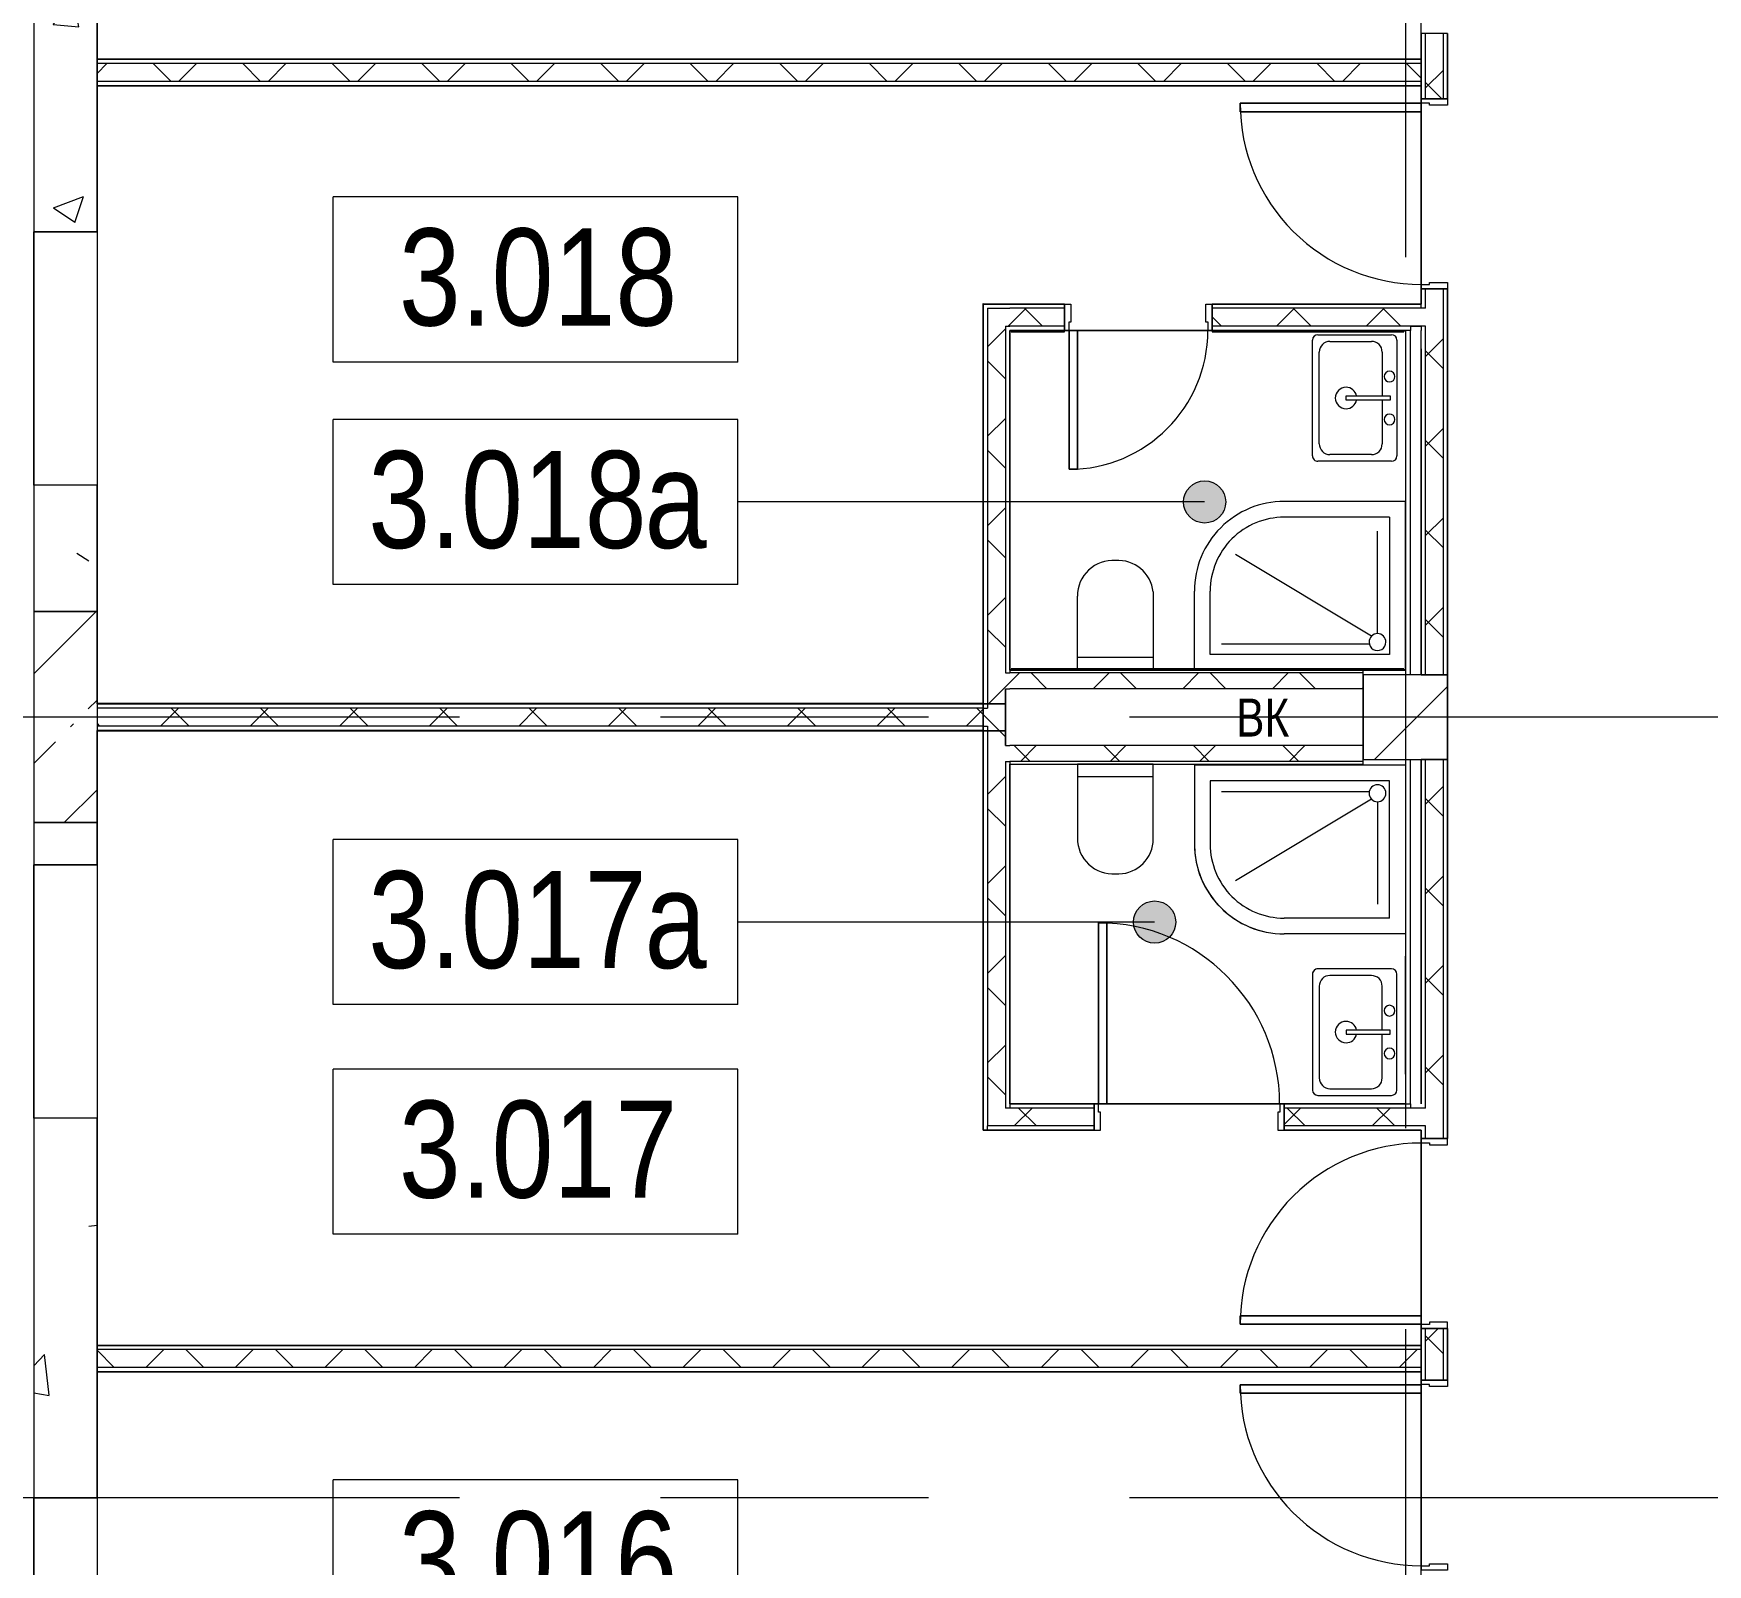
# Model space of a CAD drawing. Header units: millimetres. Extents: x 92932 to 275892, y -43515 to 30371.
# Drawn here: x 177276 to 185209, y -13799 to -6543 of the extents above; entities that cross this region are included whole.
import ezdxf

# ---------------------------------------------------------------- set-up
doc = ezdxf.new("R2010")
doc.units = ezdxf.units.MM
doc.linetypes.add('Осевые', pattern=[6350, 1270, -952.5, 3175, -952.5])
for name, color, linetype, lineweight in [('Двери', 7, 'Continuous', 9), ('Каркас_Импост', 7, 'Continuous', 9), ('Марки помещений', 7, 'Continuous', 9), ('Обобщенные модели', 7, 'Continuous', 9), ('Обобщенные модели-3', 7, 'Continuous', 18), ('Общие ребра', 7, 'Continuous', 9), ('Оси-1', 7, 'Осевые', 9), ('Панель', 7, 'Continuous', 9), ('Перекрытия', 7, 'Continuous', 9), ('Сантехнические приборы', 7, 'Continuous', 9), ('Стены', 7, 'Continuous', 9), ('Стены-1', 7, 'Continuous', 18), ('Типовые аннотации', 7, 'Continuous', 9), ('Штриховка разреза-1', 7, 'Continuous', 9)]:
    doc.layers.add(name, color=color, linetype=linetype, lineweight=lineweight)
doc.layers.add('Штриховка разреза-2', color=7, linetype='Continuous', lineweight=9, true_color=0x787878)
doc.styles.add('Arial', font='Arial.ttf', dxfattribs={"width": 0.8, "height": 180})
doc.styles.add('Arial Narrow_1', font='Arial Narrow.ttf', dxfattribs={"height": 460})
pattern_1 = [(45, (120245.78, 0), (-212.132, 212.132), []), (135, (120245.78, 0), (-212.132, -212.132), [])]
pattern_2 = [(50, (120245.8, 0), (1457.472, -127.512), [152.4, -1676.4]), (355, (120245.8, 0), (-281.942, 1528.454), [121.92, -1341.12]), (100.451, (120367.2, -10.6), (1175.54, 1400.933), [129.52, -1424.72]), (46.184, (120245.8, 406.4), (2168.63, -336.34), [228.6, -2514.6]), (96.636, (120426.5, 378.4), (1899.22, 1979.42), [194.28, -2137.08]), (351.184, (120245.8, 406.4), (1899.24, 1979.4), [182.88, -2011.68]), (21, (120449, 304.8), (1212.915, -818.121), [152.4, -1676.4]), (326, (120449, 304.8), (494.417, 1473.504), [121.92, -1341.12]), (71.451, (120550, 236.6), (1707.337, 655.37), [129.52, -1424.72]), (37.5, (120245.8, 0), (24.7094, 676.4402), [67.056, -1257.808, 67.056, -1294.384, -1346.2]), (37.5, (120245.8, 0), (24.7094, 676.4402), [-2686.304, 67.056, -1279.144]), (7.5, (120245.8, 0), (534.558, 801.444), [67.056, -709.168, 67.056, -1227.328, -513.08]), (7.5, (120245.8, 0), (534.558, 801.444), [-2070.608, 67.056, -446.024]), (327.5, (119792.65, 0), (1084.7275, -45.831), [67.056, -440.944, 67.056, -1517.904, -2103.12]), (327.5, (119792.65, 0), (1084.7275, -45.831), [-2092.96, 67.056, -2036.064]), (317.5, (119589.45, 0), (1185.035, 203.414), [67.056, -593.344, 67.056, -985.52, -1493.52]), (317.5, (119589.45, 0), (1185.035, 203.414), [-1712.976, 67.056, -1426.464])]

# ---------------------------------------------------------------- blocks, each defined once
blk = doc.blocks.new('Дверь - Однопольная - ДВ17__21х9-7256455-План 3-го этажа на отм_ _4_200')
at = {"layer": 'Двери'}
for p, q in [((-429, -62.5), (-389, -62.5)), ((-429, -920.5), (-429, -62.5)), ((-389, -62.5), (-389, -920.5)), ((-389, -920.5), (-429, -920.5))]:
    blk.add_line(p, q, dxfattribs=at)
blk.add_arc((-429, -62.5), 858, 270, 0, dxfattribs=at)
at = {"layer": 'Каркас_Импост'}
for p, q in [((-450, 62.5), (-420, 62.5)), ((-450, -62.5), (-450, 62.5)), ((-420, 62.5), (-420, -22.5)), ((420, 62.5), (450, 62.5)), ((420, -22.5), (420, 62.5)), ((450, 62.5), (450, -62.5)), ((-430, -62.5), (-450, -62.5)), ((-430, -22.5), (-430, -62.5)), ((-420, -22.5), (-430, -22.5)), ((430, -22.5), (420, -22.5)), ((430, -62.5), (430, -22.5)), ((450, -62.5), (430, -62.5))]:
    blk.add_line(p, q, dxfattribs=at)
at = {"layer": 'Панель'}
for p, q in [((-389, -62.5), (-429, -62.5)), ((-429, -62.5), (-429, -920.5)), ((-389, -920.5), (-389, -62.5)), ((-429, -920.5), (-389, -920.5))]:
    blk.add_line(p, q, dxfattribs=at)
blk = doc.blocks.new('Дверь - Однопольная - ДВ11_21х9-6240646-План 3-го этажа на отм_ _4_200')
at = {"layer": 'Двери'}
for p, q in [((-389, 920.5), (-429, 920.5)), ((-429, 920.5), (-429, 62.5)), ((-389, 62.5), (-389, 920.5)), ((-429, 62.5), (-389, 62.5))]:
    blk.add_line(p, q, dxfattribs=at)
blk.add_arc((-429, 62.5), 858, 360, 90, dxfattribs=at)
at = {"layer": 'Каркас_Импост'}
for p, q in [((-430, 62.5), (-450, 62.5)), ((-450, 62.5), (-450, -62.5)), ((-430, 22.5), (-430, 62.5)), ((-420, 22.5), (-430, 22.5)), ((-420, -62.5), (-420, 22.5)), ((430, 22.5), (420, 22.5)), ((420, 22.5), (420, -62.5)), ((450, 62.5), (430, 62.5)), ((430, 62.5), (430, 22.5)), ((450, -62.5), (450, 62.5)), ((-450, -62.5), (-420, -62.5)), ((420, -62.5), (450, -62.5))]:
    blk.add_line(p, q, dxfattribs=at)
at = {"layer": 'Панель'}
for p, q in [((-429, 920.5), (-389, 920.5)), ((-429, 62.5), (-429, 920.5)), ((-389, 920.5), (-389, 62.5)), ((-389, 62.5), (-429, 62.5))]:
    blk.add_line(p, q, dxfattribs=at)
blk = doc.blocks.new('Дверь - Однопольная - ДВ17_21х9-7256458-План 3-го этажа на отм_ _4_200')
at = {"layer": 'Двери'}
for p, q in [((-389, 920.5), (-429, 920.5)), ((-429, 920.5), (-429, 62.5)), ((-389, 62.5), (-389, 920.5)), ((-429, 62.5), (-389, 62.5))]:
    blk.add_line(p, q, dxfattribs=at)
blk.add_arc((-429, 62.5), 858, 360, 90, dxfattribs=at)
at = {"layer": 'Каркас_Импост'}
for p, q in [((-430, 62.5), (-450, 62.5)), ((-450, 62.5), (-450, -62.5)), ((-430, 22.5), (-430, 62.5)), ((-420, 22.5), (-430, 22.5)), ((-420, -62.5), (-420, 22.5)), ((430, 22.5), (420, 22.5)), ((420, 22.5), (420, -62.5)), ((450, 62.5), (430, 62.5)), ((430, 62.5), (430, 22.5)), ((450, -62.5), (450, 62.5)), ((-450, -62.5), (-420, -62.5)), ((420, -62.5), (450, -62.5))]:
    blk.add_line(p, q, dxfattribs=at)
at = {"layer": 'Панель'}
for p, q in [((-429, 920.5), (-389, 920.5)), ((-429, 62.5), (-429, 920.5)), ((-389, 920.5), (-389, 62.5)), ((-389, 62.5), (-429, 62.5))]:
    blk.add_line(p, q, dxfattribs=at)
blk = doc.blocks.new('Дверь - Однопольная - ДВ11__21х7-6240656-План 3-го этажа на отм_ _4_200')
at = {"layer": 'Двери'}
for p, q in [((-329, -62.5), (-289, -62.5)), ((-329, -720.5), (-329, -62.5)), ((-289, -62.5), (-289, -720.5)), ((-289, -720.5), (-329, -720.5))]:
    blk.add_line(p, q, dxfattribs=at)
blk.add_arc((-329, -62.5), 658, 270, 0, dxfattribs=at)
at = {"layer": 'Каркас_Импост'}
for p, q in [((-350, 62.5), (-320, 62.5)), ((-350, -62.5), (-350, 62.5)), ((-320, 62.5), (-320, -22.5)), ((320, 62.5), (350, 62.5)), ((320, -22.5), (320, 62.5)), ((350, 62.5), (350, -62.5)), ((-330, -62.5), (-350, -62.5)), ((-330, -22.5), (-330, -62.5)), ((-320, -22.5), (-330, -22.5)), ((330, -22.5), (320, -22.5)), ((330, -62.5), (330, -22.5)), ((350, -62.5), (330, -62.5))]:
    blk.add_line(p, q, dxfattribs=at)
at = {"layer": 'Панель'}
for p, q in [((-289, -62.5), (-329, -62.5)), ((-329, -62.5), (-329, -720.5)), ((-289, -720.5), (-289, -62.5)), ((-329, -720.5), (-289, -720.5))]:
    blk.add_line(p, q, dxfattribs=at)
blk = doc.blocks.new('Обобщенные модели 12 - Обобщенные модели 12-1067619-План 3-го этажа на отм_ _4_200')
at = {"layer": 'Обобщенные модели'}
h = blk.add_hatch(dxfattribs=at)
h.set_pattern_fill('FP_3', color=256, style=0, pattern_type=2)
h.set_pattern_definition([(45, (0, 0), (-493.914, 493.914), []), (45, (493.9, 0), (-493.914, 493.914), [873.125, -174.625, 6.706, -167.919])])
h.paths.add_polyline_path([(63731.6, -9982.9), (63731.6, -9582.9), (63331.6, -9582.9), (63331.6, -9982.9)], flags=0)
at = {"layer": 'Обобщенные модели-3'}
for p, q in [((63731.6, -9582.9), (63331.6, -9582.9)), ((63331.6, -9582.9), (63331.6, -9982.9)), ((63731.6, -9982.9), (63731.6, -9582.9)), ((63331.6, -9982.9), (63731.6, -9982.9))]:
    blk.add_line(p, q, dxfattribs=at)
blk = doc.blocks.new('Унитаз_встраиваемый - Обычный _ Vitra 748-4800 _каркасные_-V23-План 3-го этажа на отм_ _4_200')
at = {"layer": 'Сантехнические приборы'}
for p, q in [((-180, 371.5), (-180, 0)), ((179.4, 0), (179.4, 351)), ((-180, 60), (179.4, 60)), ((-180, 0), (179.4, 0))]:
    blk.add_line(p, q, dxfattribs=at)
for centre, start, end in [((-11.8, 351), 86.33454, 173.05975), ((9.9, 351), 360, 93.66546)]:
    blk.add_arc(centre, 169.5, start, end, dxfattribs=at)
blk = doc.blocks.new('Раковина-Одиночная-2D - 600 x 400 мм-5281095-План 3-го этажа на отм_ _4_200')
at = {"layer": 'Сантехнические приборы'}
for p, q in [((606.3, 477.5), (57.1, 477.5)), ((606.3, 477.5), (57.1, 477.5)), ((31.7, 452.1), (31.7, 102.9)), ((31.7, 452.1), (31.7, 102.9)), ((549.1, 445.8), (114.2, 445.8)), ((631.7, 102.9), (631.7, 452.1)), ((631.7, 102.9), (631.7, 452.1)), ((63.4, 395), (63.4, 198.2)), ((341.2, 318.8), (322.2, 318.8)), ((322.2, 318.8), (322.2, 109.3)), ((341.2, 109.3), (341.2, 318.8)), ((599.9, 198.2), (599.9, 395)), ((114.2, 147.4), (322.2, 147.4)), ((322.2, 109.3), (341.2, 109.3)), ((341.2, 147.4), (549.1, 147.4)), ((57.1, 77.5), (606.3, 77.5)), ((57.1, 77.5), (606.3, 77.5)), ((131.8, 37.5), (691.8, 37.5))]:
    blk.add_line(p, q, dxfattribs=at)
for centre, radius, start, end in [((57.1, 452.1), 25.4, 90, 180), ((57.1, 452.1), 25.4, 90, 180), ((606.3, 452.1), 25.4, 0, 90), ((606.3, 452.1), 25.4, 360, 90), ((114.2, 395), 50.8, 90, 180), ((549.1, 395), 50.8, 360, 90), ((331.7, 318.8), 50.8, 360, 180), ((331.7, 318.8), 50.8, 180, 259.19308), ((331.7, 318.8), 50.8, 280.80692, 0), ((114.2, 198.2), 50.8, 180, 270), ((549.1, 198.2), 50.8, 270, 0), ((57.1, 102.9), 25.4, 180, 270), ((57.1, 102.9), 25.4, 180, 270), ((230.1, 112.5), 25.4, 360, 180), ((230.1, 112.5), 25.4, 180, 360), ((433.3, 112.5), 25.4, 360, 180), ((433.3, 112.5), 25.4, 180, 360), ((606.3, 102.9), 25.4, 270, 360), ((606.3, 102.9), 25.4, 270, 0)]:
    blk.add_arc(centre, radius, start, end, dxfattribs=at)
blk = doc.blocks.new('Унитаз_встраиваемый - Обычный _ Vitra 748-4800 _каркасные_-V24-План 3-го этажа на отм_ _4_200')
at = {"layer": 'Сантехнические приборы'}
for p, q in [((-180, 0), (179.4, 0)), ((-180, -371.5), (-180, -7)), ((-180, -60), (179.4, -60)), ((179.4, -7), (179.4, -351))]:
    blk.add_line(p, q, dxfattribs=at)
for centre, start, end in [((-11.8, -351), 186.94025, 273.66546), ((9.9, -351), 266.33454, 0)]:
    blk.add_arc(centre, 169.5, start, end, dxfattribs=at)
blk = doc.blocks.new('Раковина-Одиночная-2D - 600 x 400 мм-5280093-План 3-го этажа на отм_ _4_200')
at = {"layer": 'Сантехнические приборы'}
for p, q in [((57.1, -77.5), (606.3, -77.5)), ((57.1, -77.5), (606.3, -77.5)), ((131.8, -37.5), (691.8, -37.5)), ((31.7, -452.1), (31.7, -102.9)), ((31.7, -452.1), (31.7, -102.9)), ((114.2, -147.4), (322.2, -147.4)), ((322.2, -109.3), (341.2, -109.3)), ((322.2, -318.8), (322.2, -109.3)), ((341.2, -109.3), (341.2, -318.8)), ((341.2, -147.4), (549.1, -147.4)), ((631.7, -102.9), (631.7, -452.1)), ((631.7, -102.9), (631.7, -452.1)), ((63.4, -395), (63.4, -198.2)), ((599.9, -198.2), (599.9, -395)), ((341.2, -318.8), (322.2, -318.8)), ((549.1, -445.8), (114.2, -445.8)), ((606.3, -477.5), (57.1, -477.5)), ((606.3, -477.5), (57.1, -477.5))]:
    blk.add_line(p, q, dxfattribs=at)
for centre, radius, start, end in [((57.1, -102.9), 25.4, 90, 180), ((57.1, -102.9), 25.4, 90, 180), ((606.3, -102.9), 25.4, 0, 90), ((606.3, -102.9), 25.4, 0, 90), ((114.2, -198.2), 50.8, 90, 180), ((230.1, -112.5), 25.4, 0, 180), ((230.1, -112.5), 25.4, 180, 0), ((433.3, -112.5), 25.4, 0, 180), ((433.3, -112.5), 25.4, 180, 0), ((549.1, -198.2), 50.8, 360, 90), ((331.7, -318.8), 50.8, 100.80692, 180), ((331.7, -318.8), 50.8, 360, 79.19308), ((114.2, -395), 50.8, 180, 270), ((331.7, -318.8), 50.8, 180, 0), ((549.1, -395), 50.8, 270, 0), ((57.1, -452.1), 25.4, 180, 270), ((57.1, -452.1), 25.4, 180, 270), ((606.3, -452.1), 25.4, 270, 0), ((606.3, -452.1), 25.4, 270, 0)]:
    blk.add_arc(centre, radius, start, end, dxfattribs=at)
blk = doc.blocks.new('Душевая кабинка-2D_угловая800Х1000 - Душевая кабинка 800х1000-V28-План 3-го этажа на отм_ _4_200')
at = {"layer": 'Сантехнические приборы'}
for p, q in [((0, -100), (574.2, -100)), ((0, -900), (0, -100)), ((75, -175), (574.2, -175)), ((75, -175), (75, -825)), ((132.1, -726.7), (132.1, -241.7)), ((161, -739), (804.7, -352.3)), ((925, -825), (925, -525.8)), ((1000, -900), (1000, -525.8)), ((1000, -900), (1000, -579.2)), ((871, -775.8), (171, -775.8)), ((75, -825), (925, -825)), ((0, -900), (1000, -900)), ((0, -900), (1000, -900)), ((0, -900), (1000, -900))]:
    blk.add_line(p, q, dxfattribs=at)
for centre, radius, start, end in [((574.2, -525.8), 425.8, 0, 90), ((574.2, -525.8), 425.8, 360, 90), ((574.2, -525.8), 350.8, 360, 90), ((132.1, -766.7), 40, 0, 180), ((132.1, -766.7), 40, 180, 0)]:
    blk.add_arc(centre, radius, start, end, dxfattribs=at)
blk = doc.blocks.new('Душевая кабинка-2D_угловая800Х1000 - Душевая кабинка 800х1000-V29-План 3-го этажа на отм_ _4_200')
at = {"layer": 'Сантехнические приборы'}
for p, q in [((0, 900), (1000, 900)), ((0, 900), (0, 100)), ((0, 900), (1000, 900)), ((0, 900), (1000, 900)), ((1000, 893), (1000, 525.8)), ((1000, 893), (1000, 579.2)), ((75, 175), (75, 825)), ((75, 825), (925, 825)), ((925, 825), (925, 525.8)), ((132.1, 726.7), (132.1, 241.7)), ((161, 739), (804.7, 352.3)), ((871, 775.8), (171, 775.8)), ((75, 175), (574.2, 175)), ((0, 100), (574.2, 100))]:
    blk.add_line(p, q, dxfattribs=at)
for centre, radius, start, end in [((132.1, 766.7), 40, 360, 180), ((132.1, 766.7), 40, 180, 360), ((574.2, 525.8), 425.8, 270, 0), ((574.2, 525.8), 350.8, 270, 0), ((574.2, 525.8), 425.8, 270, 0)]:
    blk.add_arc(centre, radius, start, end, dxfattribs=at)
blk = doc.blocks.new('Марка помещения_Р - Марка помещения-4575829-План 3-го этажа на отм_ _4_200')
at = {"layer": 'Марки помещений'}
for p, q in [((-4.79375, -1.95625), (-4.79375, 1.95625)), ((4.79375, 1.95625), (-4.79375, 1.95625)), ((4.79375, -1.95625), (4.79375, 1.95625)), ((4.79375, -1.95625), (-4.79375, -1.95625))]:
    blk.add_line(p, q, dxfattribs=at)

msp = doc.modelspace()

# ---------------------------------------------------------------- hatches: boundary and pattern name
at = {"layer": 'Марки помещений'}
h = msp.add_hatch(color=256, dxfattribs=at)
edge = h.paths.add_edge_path(flags=0)
edge.add_arc((182826, -8763.2), 100, 0, 360)
h = msp.add_hatch(color=256, dxfattribs=at)
edge = h.paths.add_edge_path(flags=0)
edge.add_arc((182589.1, -10754.1), 100, 0, 360)
at = {"layer": 'Штриховка разреза-1'}
h = msp.add_hatch(dxfattribs=at)
h.set_pattern_fill('FP_2', color=256, style=0, pattern_type=2)
h.set_pattern_definition(pattern_1)
h.paths.add_polyline_path([(183872.4, -9582.9), (183957.4, -9582.9), (183957.4, -7752.9), (183872.4, -7752.9), (183872.4, -9378.5)], flags=0)
h.paths.add_polyline_path([(183957.4, -6852.9), (183957.4, -6542.9), (183872.4, -6542.9), (183872.4, -6852.9)], flags=0)
h.paths.add_polyline_path([(183957.4, -5642.9), (183957.4, -3882.9), (183872.4, -3882.9), (183872.4, -5642.9)], flags=0)
h = msp.add_hatch(dxfattribs=at)
h.set_pattern_fill('FP_15', color=256, style=0, pattern_type=2)
h.set_pattern_definition(pattern_2)
h.paths.add_polyline_path([(177577.4, -7482.9), (177577.4, -5682.9), (177277.4, -5682.9), (177277.4, -7482.9)], flags=0)
h = msp.add_hatch(dxfattribs=at)
h.set_pattern_fill('FP_2', color=256, style=0, pattern_type=2)
h.set_pattern_definition(pattern_1)
h.paths.add_polyline_path([(183852.4, -6770.4), (183852.4, -6685.4), (177577.4, -6685.4), (177577.4, -6770.4), (183129.7, -6770.4)], flags=0)
h = msp.add_hatch(dxfattribs=at)
h.set_pattern_fill('FP_2', color=256, style=0, pattern_type=2)
h.set_pattern_definition(pattern_1)
h.paths.add_polyline_path([(181797.4, -11720.4), (181882.4, -11720.4), (181882.4, -9847.4), (181797.4, -9847.4), (181797.4, -11288.2)], flags=0)
h.paths.add_polyline_path([(181797.4, -9845.4), (181882.4, -9845.4), (181882.4, -9720.4), (181797.4, -9720.4), (181797.4, -9825.4)], flags=0)
h.paths.add_polyline_path([(181857.6, -9718.4), (181882.4, -9718.4), (181882.4, -7845.4), (181797.4, -7845.4), (181797.4, -9718.4)], flags=0)
h = msp.add_hatch(dxfattribs=at)
h.set_pattern_fill('FP_2', color=256, style=0, pattern_type=2)
h.set_pattern_definition(pattern_1)
h.paths.add_polyline_path([(183765.8, -7930.4), (183872.4, -7930.4), (183872.4, -7845.4), (182862.4, -7845.4), (182862.4, -7930.4), (183553.8, -7930.4)], flags=0)
h.paths.add_polyline_path([(181882.4, -7930.4), (182162.4, -7930.4), (182162.4, -7845.4), (181882.4, -7845.4)], flags=0)
h = msp.add_hatch(dxfattribs=at)
h.set_pattern_fill('FP_15', color=256, style=0, pattern_type=2)
h.set_pattern_definition(pattern_2)
h.paths.add_polyline_path([(177577.4, -9282.9), (177577.4, -8682.9), (177277.4, -8682.9), (177277.4, -9282.9)], flags=0)
h = msp.add_hatch(dxfattribs=at)
h.set_pattern_fill('FP_1', color=256, style=0, pattern_type=2)
h.set_pattern_definition([(45, (120245.8, 0), (-424.264, 424.264), [600, -100, 20, -100]), (45, (120245.8, 424), (-424.264, 424.264), [])])
h.paths.add_polyline_path([(177577.4, -10282.9), (177577.4, -9282.9), (177277.4, -9282.9), (177277.4, -10282.9)], flags=0)
h = msp.add_hatch(dxfattribs=at)
h.set_pattern_fill('FP_2', color=256, style=0, pattern_type=2)
h.set_pattern_definition(pattern_1)
h.paths.add_polyline_path([(182281.6, -9647.9), (183577.4, -9647.9), (183577.4, -9572.9), (181882.4, -9572.9), (181882.4, -9647.9), (181902.4, -9647.9)], flags=0)
h = msp.add_hatch(dxfattribs=at)
h.set_pattern_fill('FP_2', color=256, style=0, pattern_type=2)
h.set_pattern_definition(pattern_1)
h.paths.add_polyline_path([(181691.3, -9825.4), (181775.4, -9825.4), (181775.4, -9740.4), (177577.4, -9740.4), (177577.4, -9825.4), (181671.3, -9825.4)], flags=0)
h.paths.add_polyline_path([(181777.4, -9825.4), (181797.4, -9825.4), (181797.4, -9740.4), (181777.4, -9740.4)], flags=0)
h = msp.add_hatch(dxfattribs=at)
h.set_pattern_fill('FP_2', color=256, style=0, pattern_type=2)
h.set_pattern_definition(pattern_1)
h.paths.add_polyline_path([(183577.4, -9992.9), (183577.4, -9917.9), (181882.4, -9917.9), (181882.4, -9992.9), (183129.7, -9992.9)], flags=0)
h = msp.add_hatch(dxfattribs=at)
h.set_pattern_fill('FP_2', color=256, style=0, pattern_type=2)
h.set_pattern_definition(pattern_1)
h.paths.add_polyline_path([(183872.4, -15682.9), (183957.4, -15682.9), (183957.4, -13825.4), (183872.4, -13825.4), (183872.4, -15653.3)], flags=0)
h.paths.add_polyline_path([(183957.4, -12925.4), (183957.4, -12680.4), (183872.4, -12680.4), (183872.4, -12925.4)], flags=0)
h.paths.add_polyline_path([(183872.4, -11780.4), (183957.4, -11780.4), (183957.4, -9982.9), (183872.4, -9982.9), (183872.4, -11720.4)], flags=0)
h = msp.add_hatch(dxfattribs=at)
h.set_pattern_fill('FP_2', color=256, style=0, pattern_type=2)
h.set_pattern_definition(pattern_1)
h.paths.add_polyline_path([(183202.4, -11720.4), (183872.4, -11720.4), (183872.4, -11635.4), (183202.4, -11635.4)], flags=0)
h.paths.add_polyline_path([(181902.4, -11720.4), (182302.4, -11720.4), (182302.4, -11635.4), (181882.4, -11635.4), (181882.4, -11720.4)], flags=0)
h = msp.add_hatch(dxfattribs=at)
h.set_pattern_fill('FP_15', color=256, style=0, pattern_type=2)
h.set_pattern_definition(pattern_2)
h.paths.add_polyline_path([(177577.4, -13482.9), (177577.4, -11682.9), (177277.4, -11682.9), (177277.4, -13482.9)], flags=0)
h = msp.add_hatch(dxfattribs=at)
h.set_pattern_fill('FP_2', color=256, style=0, pattern_type=2)
h.set_pattern_definition(pattern_1)
h.paths.add_polyline_path([(183852.4, -12865.4), (183852.4, -12780.4), (177577.4, -12780.4), (177577.4, -12865.4), (183129.7, -12865.4)], flags=0)
at = {"layer": 'Штриховка разреза-2'}
msp.add_hatch(color=256, dxfattribs=at).paths.add_polyline_path([(183770.4, -7952.4), (183770.4, -7950.4), (183765.8, -7952.4)], flags=0)

# ---------------------------------------------------------------- linework, layer by layer
at = {"layer": 'Марки помещений'}
for p, q in [((182826, -8763.2), (180614.4, -8763.2)), ((182589.1, -10754.1), (180614.4, -10754.1))]:
    msp.add_line(p, q, dxfattribs=at)
for centre in [(182826, -8763.2), (182589.1, -10754.1)]:
    msp.add_circle(centre, 100, dxfattribs=at)
at = {"layer": 'Общие ребра'}
for p, q in [((183852.4, -6542.9), (183852.4, -6663.4)), ((183872.4, -6852.9), (183872.4, -6542.9)), ((183957.4, -6852.9), (183957.4, -6542.9)), ((183977.4, -6852.9), (183977.4, -6542.9)), ((177577.4, -6665.4), (177577.4, -6685.4)), ((183852.4, -6685.4), (177577.4, -6685.4)), ((177577.4, -6685.4), (177577.4, -6770.4)), ((183852.4, -6770.4), (177577.4, -6770.4)), ((177577.4, -6770.4), (177577.4, -6790.4)), ((183852.4, -6790.4), (183852.4, -6852.9)), ((183852.4, -7752.9), (183852.4, -7823.4)), ((183872.4, -7845.4), (183872.4, -7752.9)), ((183957.4, -7930.4), (183957.4, -7752.9)), ((183977.4, -9582.9), (183977.4, -7752.9)), ((181902.4, -7825.4), (181797.4, -7825.4)), ((181797.4, -7845.4), (181797.4, -9182.8)), ((181797.4, -7845.4), (181882.4, -7845.4)), ((181882.4, -7845.4), (181902.4, -7845.4)), ((182162.4, -7825.4), (181902.4, -7825.4)), ((182162.4, -7845.4), (181902.4, -7845.4)), ((183852.4, -7825.4), (182862.4, -7825.4)), ((183852.4, -7845.4), (182862.4, -7845.4)), ((183852.4, -7845.4), (183852.4, -7825.4)), ((183872.4, -7845.4), (183852.4, -7845.4)), ((181882.4, -7930.4), (181882.4, -9182.8)), ((181882.4, -7930.4), (181902.4, -7930.4)), ((182162.4, -7930.4), (181902.4, -7930.4)), ((183802.4, -7930.4), (182862.4, -7930.4)), ((183852.4, -7930.4), (183802.4, -7930.4)), ((183802.4, -7930.4), (183852.4, -7930.4)), ((183802.4, -7930.4), (183802.4, -7950.4)), ((183872.4, -7930.4), (183852.4, -7930.4)), ((183852.4, -7930.4), (183852.4, -7950.4)), ((183872.4, -8037.8), (183872.4, -7930.4)), ((183957.4, -8037.8), (183957.4, -7930.4)), ((181902.4, -7950.4), (182162.4, -7950.4)), ((181902.4, -7952.4), (181904.4, -7952.4)), ((182162.4, -7950.4), (181904.4, -7950.4)), ((181904.4, -7952.4), (182162.4, -7952.4)), ((182862.4, -7950.4), (183770.4, -7950.4)), ((183770.4, -7950.4), (182862.4, -7950.4)), ((182862.4, -7952.4), (183770.4, -7952.4)), ((183770.4, -7952.4), (183775.4, -7952.4)), ((183777.4, -7950.4), (183775.4, -7950.4)), ((183775.4, -7952.4), (183777.4, -7952.4)), ((183802.4, -7950.4), (183777.4, -7950.4)), ((183777.4, -7952.4), (183777.4, -7950.4)), ((183802.4, -9580.4), (183802.4, -7950.4)), ((183872.4, -9582.9), (183872.4, -8037.8)), ((183957.4, -9582.9), (183957.4, -8037.8)), ((181797.4, -9182.8), (181797.4, -9195.3)), ((181797.4, -9195.3), (181797.4, -9270.3)), ((181882.4, -9182.8), (181882.4, -9195.3)), ((181882.4, -9195.3), (181882.4, -9270.3)), ((181777.4, -9270.3), (181777.4, -9572.9)), ((181777.4, -9572.9), (181777.4, -9270.3)), ((181797.4, -9270.3), (181797.4, -9572.9)), ((181882.4, -9270.3), (181882.4, -9572.9)), ((177277.4, -9282.9), (177577.4, -9282.9)), ((177577.4, -9282.9), (177277.4, -9282.9)), ((181777.4, -9572.9), (181777.4, -9647.9)), ((181777.4, -9647.9), (181777.4, -9572.9)), ((181797.4, -9572.9), (181797.4, -9647.9)), ((181882.4, -9572.9), (181902.4, -9572.9)), ((181904.4, -9558.4), (181902.4, -9558.4)), ((181902.4, -9560.4), (181902.4, -9572.9)), ((183577.4, -9572.9), (181902.4, -9572.9)), ((183775.4, -9558.4), (181904.4, -9558.4)), ((183777.4, -9558.4), (183775.4, -9558.4)), ((181777.4, -9647.9), (181777.4, -9718.4)), ((181777.4, -9718.4), (181777.4, -9647.9)), ((181797.4, -9647.9), (181797.4, -9718.4)), ((181882.4, -9647.9), (181882.4, -9718.4)), ((181882.4, -9647.9), (181902.4, -9647.9)), ((181882.4, -9718.4), (181882.4, -9647.9)), ((183577.4, -9647.9), (181902.4, -9647.9)), ((177577.4, -9720.4), (177577.4, -9740.4)), ((181671.3, -9740.4), (177577.4, -9740.4)), ((177577.4, -9740.4), (177577.4, -9825.4)), ((181691.3, -9740.4), (181671.3, -9740.4)), ((181775.4, -9720.4), (181691.3, -9720.4)), ((181691.3, -9720.4), (181775.4, -9720.4)), ((181775.4, -9740.4), (181691.3, -9740.4)), ((181775.4, -9720.4), (181775.4, -9740.4)), ((181775.4, -9740.4), (181775.4, -9825.4)), ((181777.4, -9718.4), (181797.4, -9718.4)), ((181777.4, -9720.4), (181797.4, -9720.4)), ((181777.4, -9720.4), (181777.4, -9740.4)), ((181777.4, -9740.4), (181797.4, -9740.4)), ((181777.4, -9740.4), (181777.4, -9825.4)), ((181797.4, -9718.4), (181882.4, -9718.4)), ((181797.4, -9720.4), (181797.4, -9740.4)), ((181797.4, -9720.4), (181882.4, -9720.4)), ((181882.4, -9720.4), (181882.4, -9718.4)), ((181882.4, -9718.4), (181882.4, -9720.4)), ((181882.4, -9720.4), (181882.4, -9845.4)), ((181882.4, -9845.4), (181882.4, -9720.4)), ((181671.3, -9825.4), (177577.4, -9825.4)), ((177577.4, -9825.4), (177577.4, -9845.4)), ((181691.3, -9825.4), (181671.3, -9825.4)), ((181775.4, -9825.4), (181691.3, -9825.4)), ((181775.4, -9825.4), (181775.4, -9845.4)), ((181777.4, -9825.4), (181797.4, -9825.4)), ((181777.4, -9825.4), (181777.4, -9845.4)), ((181797.4, -9825.4), (181797.4, -9845.4)), ((181691.3, -9845.4), (181775.4, -9845.4)), ((181775.4, -9845.4), (181691.3, -9845.4)), ((181777.4, -9845.4), (181797.4, -9845.4)), ((181777.4, -9847.4), (181777.4, -9917.9)), ((181777.4, -9847.4), (181777.4, -9917.9)), ((181777.4, -9847.4), (181797.4, -9847.4)), ((181797.4, -9845.4), (181882.4, -9845.4)), ((181797.4, -9847.4), (181797.4, -9917.9)), ((181797.4, -9847.4), (181882.4, -9847.4)), ((181882.4, -9847.4), (181882.4, -9845.4)), ((181882.4, -9845.4), (181882.4, -9847.4)), ((181882.4, -9847.4), (181882.4, -9917.9)), ((181882.4, -9917.9), (181882.4, -9847.4)), ((181777.4, -9917.9), (181777.4, -9992.9)), ((181777.4, -9992.9), (181777.4, -10295.5)), ((181797.4, -9917.9), (181797.4, -9992.9)), ((181797.4, -9992.9), (181797.4, -10295.5)), ((181882.4, -9917.9), (181902.4, -9917.9)), ((181882.4, -9992.9), (181882.4, -10295.5)), ((181882.4, -9992.9), (181902.4, -9992.9)), ((183577.4, -9917.9), (181902.4, -9917.9)), ((183577.4, -9992.9), (181902.4, -9992.9)), ((181902.4, -9992.9), (181902.4, -10005.4)), ((183802.4, -11615.4), (183802.4, -9985.4)), ((183872.4, -11635.4), (183872.4, -9982.9)), ((183957.4, -11780.4), (183957.4, -9982.9)), ((183977.4, -11780.4), (183977.4, -9982.9)), ((177577.4, -10282.9), (177277.4, -10282.9)), ((177277.4, -10282.9), (177577.4, -10282.9)), ((181797.4, -10295.5), (181797.4, -10370.5)), ((181882.4, -10295.5), (181882.4, -10370.5)), ((181797.4, -10370.5), (181797.4, -10383)), ((181797.4, -10383), (181797.4, -11720.4)), ((181882.4, -10370.5), (181882.4, -10383)), ((181882.4, -10383), (181882.4, -11635.4)), ((181902.4, -11635.4), (181882.4, -11635.4)), ((181902.4, -11615.4), (181902.4, -11635.4)), ((182302.4, -11635.4), (181902.4, -11635.4)), ((182302.4, -11615.4), (181909.4, -11615.4)), ((183777.4, -11615.4), (183202.4, -11615.4)), ((183802.4, -11635.4), (183202.4, -11635.4)), ((183802.4, -11615.4), (183802.4, -11635.4)), ((183852.4, -11635.4), (183802.4, -11635.4)), ((183852.4, -11635.4), (183802.4, -11635.4)), ((183872.4, -11635.4), (183852.4, -11635.4)), ((181797.4, -11740.4), (181797.4, -11720.4)), ((181882.4, -11720.4), (181797.4, -11720.4)), ((181797.4, -11740.4), (181797.4, -11720.4)), ((181797.4, -11740.4), (181902.4, -11740.4)), ((181902.4, -11720.4), (181882.4, -11720.4)), ((182302.4, -11720.4), (181902.4, -11720.4)), ((181902.4, -11740.4), (182302.4, -11740.4)), ((183852.4, -11720.4), (183202.4, -11720.4)), ((183202.4, -11740.4), (183850.4, -11740.4)), ((183872.4, -11720.4), (183852.4, -11720.4)), ((183852.4, -11740.4), (183852.4, -11780.4)), ((183872.4, -11780.4), (183872.4, -11720.4)), ((183852.4, -12680.4), (183852.4, -12758.4)), ((183872.4, -12925.4), (183872.4, -12680.4)), ((183957.4, -12925.4), (183957.4, -12680.4)), ((183977.4, -12925.4), (183977.4, -12680.4)), ((177577.4, -12760.4), (177577.4, -12780.4)), ((183852.4, -12780.4), (177577.4, -12780.4)), ((177577.4, -12780.4), (177577.4, -12865.4)), ((183852.4, -12865.4), (177577.4, -12865.4)), ((177577.4, -12865.4), (177577.4, -12885.4)), ((183852.4, -12885.4), (183852.4, -12925.4))]:
    msp.add_line(p, q, dxfattribs=at)
at = {"layer": 'Оси-1'}
for p, q in [((177577.4, 25417.1), (177577.4, -41737.8)), ((183777.4, 25417.1), (183777.4, -41737.8)), ((270417.4, -9782.9), (170811.4, -9782.9)), ((270417.4, -13482.9), (170811.4, -13482.9))]:
    msp.add_line(p, q, dxfattribs=at)
at = {"layer": 'Перекрытия'}
for p, q in [((177577.4, -3612.9), (177577.4, -6665.4)), ((177277.4, -4182.9), (177277.4, -9282.9)), ((183852.4, -6665.4), (183852.4, -5522.9)), ((183977.4, -6542.9), (183977.4, -6852.9)), ((177577.4, -6665.4), (183852.4, -6665.4)), ((183852.4, -6790.4), (177577.4, -6790.4)), ((177577.4, -6790.4), (177577.4, -9735.4)), ((183852.4, -7825.4), (183852.4, -6790.4)), ((183977.4, -6852.9), (183852.4, -6852.9)), ((183852.4, -6852.9), (183852.4, -7752.9)), ((183852.4, -7752.9), (183977.4, -7752.9)), ((183977.4, -7752.9), (183977.4, -11780.4)), ((181777.4, -9735.4), (181777.4, -7825.4)), ((181777.4, -7825.4), (182162.4, -7825.4)), ((182162.4, -7825.4), (182162.4, -7950.4)), ((182862.4, -7950.4), (182862.4, -7825.4)), ((182862.4, -7825.4), (183852.4, -7825.4)), ((183802.4, -7950.4), (181902.4, -7950.4)), ((181902.4, -7950.4), (181902.4, -9572.9)), ((182162.4, -7950.4), (182862.4, -7950.4)), ((183852.4, -9580.4), (183852.4, -7950.4)), ((177277.4, -9282.9), (177277.4, -9782.9)), ((183577.4, -9580.4), (183852.4, -9580.4)), ((177277.4, -9782.9), (177277.4, -16132.9)), ((177577.4, -9830.4), (177577.4, -12760.4)), ((181777.4, -11740.4), (181777.4, -9830.4)), ((181902.4, -9992.9), (181902.4, -11615.4)), ((183852.4, -9985.4), (183577.4, -9985.4)), ((183852.4, -11615.4), (183852.4, -9985.4)), ((181902.4, -11615.4), (183802.4, -11615.4)), ((183202.4, -11615.4), (182302.4, -11615.4)), ((182302.4, -11615.4), (182302.4, -11740.4)), ((183202.4, -11740.4), (183202.4, -11615.4)), ((182302.4, -11740.4), (181777.4, -11740.4)), ((183852.4, -11740.4), (183202.4, -11740.4)), ((183852.4, -12760.4), (183852.4, -11740.4)), ((183977.4, -11780.4), (183852.4, -11780.4)), ((183852.4, -11780.4), (183852.4, -12680.4)), ((183852.4, -12680.4), (183977.4, -12680.4)), ((183977.4, -12680.4), (183977.4, -12925.4)), ((177577.4, -12760.4), (183852.4, -12760.4)), ((183852.4, -12885.4), (177577.4, -12885.4)), ((177577.4, -12885.4), (177577.4, -15820.4)), ((183852.4, -13925.4), (183852.4, -12885.4)), ((183977.4, -12925.4), (183852.4, -12925.4)), ((183852.4, -12925.4), (183852.4, -13825.4))]:
    msp.add_line(p, q, dxfattribs=at)
at = {"layer": 'Стены'}
for p, q in [((177277.4, -8682.9), (177277.4, -7482.9)), ((177577.4, -7482.9), (177277.4, -7482.9)), ((177577.4, -7482.9), (177577.4, -8682.9)), ((177577.4, -8682.9), (177277.4, -8682.9)), ((177277.4, -10282.9), (177277.4, -10482.9)), ((177577.4, -10482.9), (177577.4, -10282.9)), ((177277.4, -10482.9), (177577.4, -10482.9)), ((177277.4, -11682.9), (177277.4, -10482.9)), ((177577.4, -10482.9), (177277.4, -10482.9)), ((177577.4, -10482.9), (177577.4, -11682.9)), ((177577.4, -11682.9), (177277.4, -11682.9)), ((177277.4, -14682.9), (177277.4, -13482.9)), ((177277.4, -13482.9), (177577.4, -13482.9)), ((177577.4, -13482.9), (177577.4, -14682.9))]:
    msp.add_line(p, q, dxfattribs=at)
at = {"layer": 'Стены-1'}
for p, q in [((177277.4, -5682.9), (177277.4, -7482.9)), ((177577.4, -7482.9), (177577.4, -5682.9)), ((183977.4, -6542.9), (183852.4, -6542.9)), ((183852.4, -6663.4), (183852.4, -6790.4)), ((183852.4, -6665.4), (177577.4, -6665.4)), ((183852.4, -6790.4), (183852.4, -6665.4)), ((177577.4, -6790.4), (183852.4, -6790.4)), ((183852.4, -6852.9), (183977.4, -6852.9)), ((177277.4, -7482.9), (177577.4, -7482.9)), ((183977.4, -7752.9), (183852.4, -7752.9)), ((181777.4, -7823.4), (181775.4, -7823.4)), ((181775.4, -7823.4), (181775.4, -9718.4)), ((181797.4, -7825.4), (181777.4, -7825.4)), ((181777.4, -7825.4), (181777.4, -9182.8)), ((181777.4, -9270.3), (181777.4, -7825.4)), ((182162.4, -7950.4), (182162.4, -7825.4)), ((182862.4, -7825.4), (182862.4, -7950.4)), ((183852.4, -7823.4), (183852.4, -7825.4)), ((181902.4, -9560.4), (181902.4, -7950.4)), ((181902.4, -7950.4), (181902.4, -7957.4)), ((181909.4, -7957.4), (182162.4, -7957.4)), ((182162.4, -7957.4), (182162.4, -7950.4)), ((182862.4, -7950.4), (182862.4, -7957.4)), ((182862.4, -7957.4), (183770.4, -7957.4)), ((183770.4, -7950.4), (183777.4, -7950.4)), ((183777.4, -7950.4), (183777.4, -9580.4)), ((183852.4, -8037.8), (183852.4, -9580.4)), ((183852.4, -9580.4), (183852.4, -8037.8)), ((177277.4, -8682.9), (177277.4, -9282.9)), ((177577.4, -8682.9), (177277.4, -8682.9)), ((177577.4, -9282.9), (177577.4, -8682.9)), ((181777.4, -9182.8), (181777.4, -9195.3)), ((181777.4, -9195.3), (181777.4, -9270.3)), ((177277.4, -9282.9), (177277.4, -10282.9)), ((177577.4, -9720.4), (177577.4, -9282.9)), ((181902.4, -9553.4), (181902.4, -9560.4)), ((183577.4, -9560.4), (181902.4, -9560.4)), ((181902.4, -9560.4), (183777.4, -9560.4)), ((183770.4, -9553.4), (181909.4, -9553.4)), ((183577.4, -10005.4), (183577.4, -9560.4)), ((183777.4, -9560.4), (183777.4, -9553.4)), ((183777.4, -9580.4), (183852.4, -9580.4)), ((183852.4, -9580.4), (183852.4, -9582.9)), ((183852.4, -9582.9), (183977.4, -9582.9)), ((177579.4, -9720.4), (177577.4, -9720.4)), ((181775.4, -9718.4), (177579.4, -9718.4)), ((181671.3, -9720.4), (177579.4, -9720.4)), ((177579.4, -9720.4), (181691.3, -9720.4)), ((181691.3, -9720.4), (181671.3, -9720.4)), ((177577.4, -9845.4), (181671.3, -9845.4)), ((177577.4, -10282.9), (177577.4, -9845.4)), ((177577.4, -9845.4), (177577.4, -9847.4)), ((181691.3, -9845.4), (177577.4, -9845.4)), ((177579.4, -9847.4), (181775.4, -9847.4)), ((181671.3, -9845.4), (181691.3, -9845.4)), ((183777.4, -9985.4), (183777.4, -11615.4)), ((183852.4, -9985.4), (183777.4, -9985.4)), ((183852.4, -9982.9), (183852.4, -11615.4)), ((183977.4, -9982.9), (183852.4, -9982.9)), ((183852.4, -11615.4), (183852.4, -9985.4)), ((181902.4, -11615.4), (181902.4, -10005.4)), ((181902.4, -10005.4), (183577.4, -10005.4)), ((181777.4, -10295.5), (181777.4, -10370.5)), ((181777.4, -10370.5), (181777.4, -10383)), ((181777.4, -10383), (181777.4, -11740.4)), ((181909.4, -11615.4), (181902.4, -11615.4)), ((182302.4, -11740.4), (182302.4, -11615.4)), ((183202.4, -11615.4), (183202.4, -11740.4)), ((177277.4, -11682.9), (177277.4, -13482.9)), ((177577.4, -11682.9), (177277.4, -11682.9)), ((177577.4, -13482.9), (177577.4, -11682.9)), ((181777.4, -11740.4), (181797.4, -11740.4)), ((183850.4, -11740.4), (183852.4, -11740.4)), ((183852.4, -11780.4), (183977.4, -11780.4)), ((183977.4, -12680.4), (183852.4, -12680.4)), ((183852.4, -12760.4), (177577.4, -12760.4)), ((183852.4, -12758.4), (183852.4, -12885.4)), ((183852.4, -12885.4), (183852.4, -12760.4)), ((177577.4, -12885.4), (183852.4, -12885.4)), ((183852.4, -12925.4), (183977.4, -12925.4)), ((177277.4, -13482.9), (177577.4, -13482.9))]:
    msp.add_line(p, q, dxfattribs=at)

# ---------------------------------------------------------------- block references
at = {"layer": 'Двери'}
for name, p, rotation in [('Дверь - Однопольная - ДВ17__21х9-7256455-План 3-го этажа на отм_ _4_200', (183914.9, -7302.9), 270), ('Дверь - Однопольная - ДВ17_21х9-7256458-План 3-го этажа на отм_ _4_200', (183914.9, -12230.4), 90), ('Дверь - Однопольная - ДВ17__21х9-7256455-План 3-го этажа на отм_ _4_200', (183914.9, -13375.4), 270)]:
    msp.add_blockref(name, p, dxfattribs=dict(at, rotation=rotation))
for name, p in [('Дверь - Однопольная - ДВ11__21х7-6240656-План 3-го этажа на отм_ _4_200', (182512.4, -7887.9)), ('Дверь - Однопольная - ДВ11_21х9-6240646-План 3-го этажа на отм_ _4_200', (182752.4, -11677.9))]:
    msp.add_blockref(name, p, dxfattribs=at)
at = {"layer": 'Марки помещений', "xscale": 199.9999999999999, "yscale": 199.9999999999999, "zscale": 199.9999999999999}
for p in [(179655.7, -7708.7), (179655.7, -8763.2), (179655.7, -10754.1), (179655.7, -11842.1), (179655.7, -13788.1)]:
    msp.add_blockref('Марка помещения_Р - Марка помещения-4575829-План 3-го этажа на отм_ _4_200', p, dxfattribs=at)
at = {"layer": 'Обобщенные модели'}
msp.add_blockref('Обобщенные модели 12 - Обобщенные модели 12-1067619-План 3-го этажа на отм_ _4_200', (120245.8, 0), dxfattribs=at)
at = {"layer": 'Сантехнические приборы'}
for name, p, rotation in [('Раковина-Одиночная-2D - 600 x 400 мм-5280093-План 3-го этажа на отм_ _4_200', (183814.9, -7938.7), 270), ('Душевая кабинка-2D_угловая800Х1000 - Душевая кабинка 800х1000-V29-План 3-го этажа на отм_ _4_200', (183777.4, -8660.4), 180), ('Унитаз_встраиваемый - Обычный _ Vitra 748-4800 _каркасные_-V24-План 3-го этажа на отм_ _4_200', (182402.4, -9560.4), 180), ('Унитаз_встраиваемый - Обычный _ Vitra 748-4800 _каркасные_-V23-План 3-го этажа на отм_ _4_200', (182402.4, -10005.4), 180), ('Душевая кабинка-2D_угловая800Х1000 - Душевая кабинка 800х1000-V28-План 3-го этажа на отм_ _4_200', (183777.4, -10910.3), 180), ('Раковина-Одиночная-2D - 600 x 400 мм-5281095-План 3-го этажа на отм_ _4_200', (183814.9, -11607.1), 90)]:
    msp.add_blockref(name, p, dxfattribs=dict(at, rotation=rotation))

# ---------------------------------------------------------------- texts
at = {"layer": 'Марки помещений', "char_height": 460, "attachment_point": 1, "style": 'Arial Narrow_1'}
for s, insert, width in [('3.018', (179007.8, -7466.9), 1587.341), ('3.018', (178862.8, -8521.3), 1587.341), ('\\fArial Narrow|b0|i0|c204|p34|;а', (180172.5, -8521.3), 352.742), ('3.017', (178862.8, -10512.3), 1587.341), ('\\fArial Narrow|b0|i0|c204|p34|;а', (180172.5, -10512.3), 352.742), ('3.017', (179007.8, -11600.2), 1587.341), ('3.016', (179007.8, -13546.2), 1587.341)]:
    msp.add_mtext(s, dxfattribs=dict(at, insert=insert, width=width))
at = {"layer": 'Типовые аннотации', "insert": (182975.3, -9694.9), "char_height": 180, "width": 307.848, "attachment_point": 1, "style": 'Arial'}
msp.add_mtext('ВК', dxfattribs=at)

doc.saveas('drawing.dxf')
